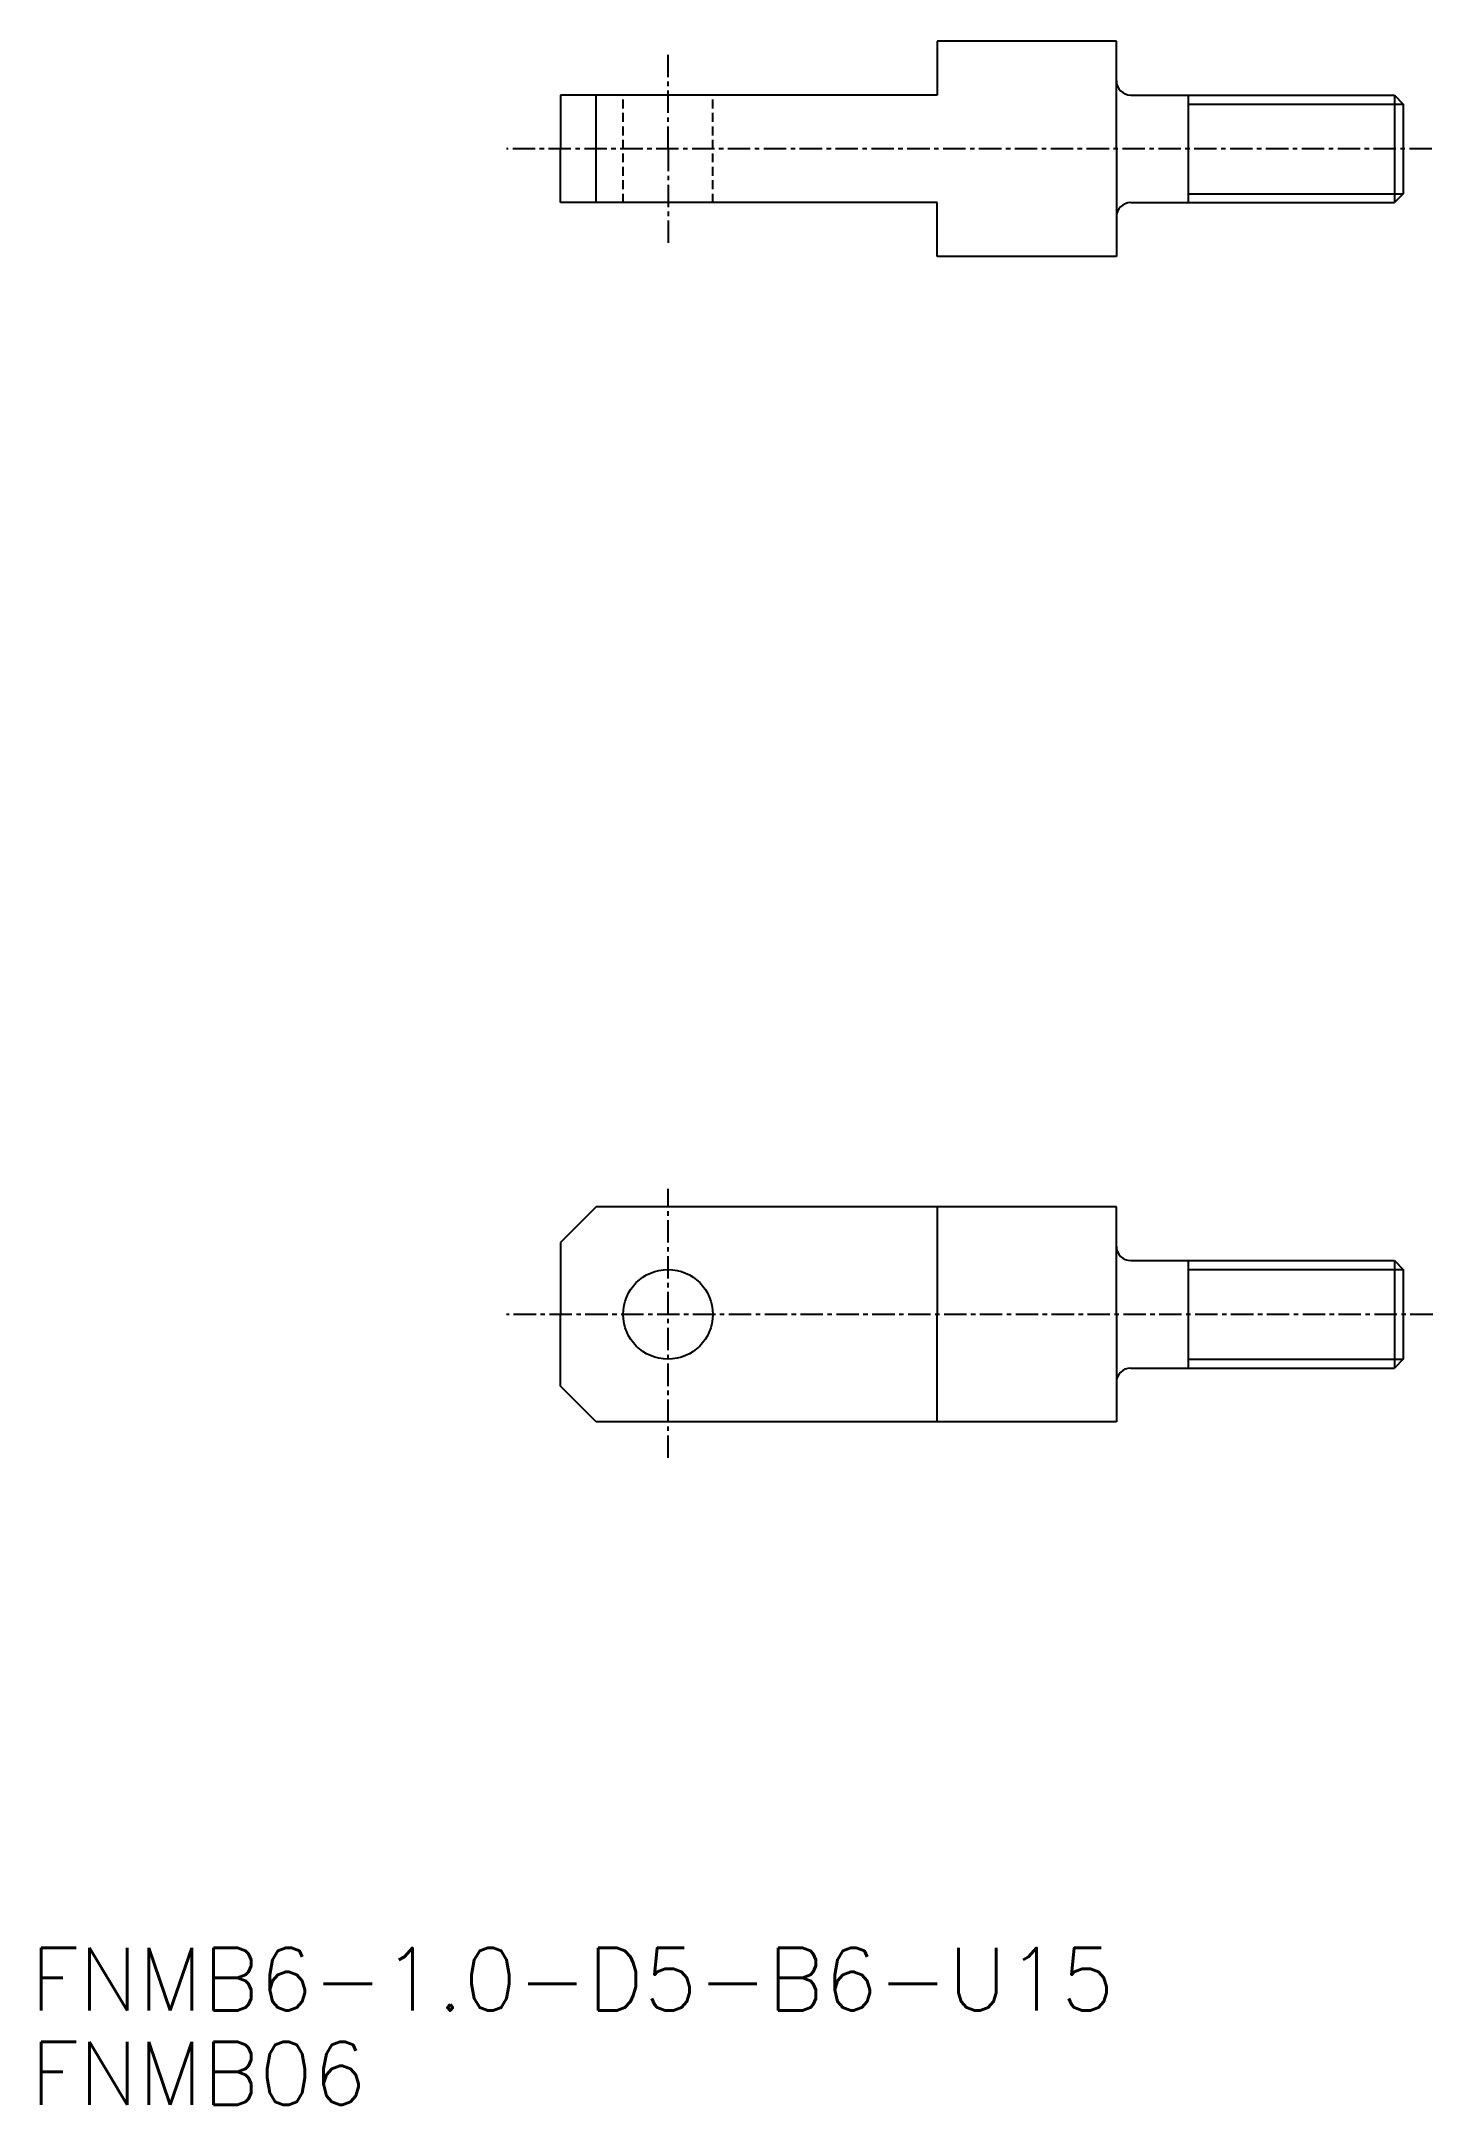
# Model space of a CAD drawing. Extents: x 1 to 79, y 1 to 116.
import ezdxf

# ---------------------------------------------------------------- set-up
doc = ezdxf.new("R2010")
doc.units = 0
doc.linetypes.add('CENTER', pattern=[2, 1.25, -0.25, 0.25, -0.25])
doc.linetypes.add('DASHED', pattern=[0.75, 0.5, -0.25])
doc.layers.get('0').update_dxf_attribs({"linetype": 'CONTINUOUS'})
doc.layers.add('CENTER', color=1, linetype='CENTER')
doc.styles.get("Standard").update_dxf_attribs({"font": 'txt.shx', "bigfont": 'extfont.shx'})

msp = doc.modelspace()

# ---------------------------------------------------------------- linework, layer by layer
at = {"color": 7, "linetype": 'CONTINUOUS'}
for p, q in [((61, 116), (51, 116)), ((51, 116), (51, 113)), ((61, 110), (61, 116)), ((51, 113), (30, 113)), ((30, 113), (30, 110)), ((32, 107), (32, 113)), ((61.8, 113), (76.5, 113)), ((76.5, 113), (76.5, 107)), ((76.5, 113), (77, 112.5)), ((77, 112.5), (77, 107.5)), ((30, 107), (30, 110)), ((61, 110), (61, 104)), ((77, 107.5), (76.5, 107)), ((51, 107), (30, 107)), ((51, 104), (51, 107)), ((61.8, 107), (76.5, 107)), ((61, 104), (51, 104)), ((32, 51), (30, 49)), ((61, 51), (32, 51)), ((51, 51), (51, 45)), ((61, 45), (61, 51)), ((30, 49), (30, 45)), ((61.8, 48), (76.5, 48)), ((76.5, 48), (76.5, 42)), ((76.5, 48), (77, 47.5)), ((77, 47.5), (77, 42.5)), ((30, 41), (30, 45)), ((51, 39), (51, 45)), ((61, 45), (61, 39)), ((61.8, 42), (76.5, 42)), ((77, 42.5), (76.5, 42)), ((32, 39), (30, 41)), ((61, 39), (32, 39))]:
    msp.add_line(p, q, dxfattribs=at)
at = {"color": 3, "linetype": 'DASHED'}
for p, q in [((33.5, 107), (33.5, 113)), ((38.5, 107), (38.5, 113))]:
    msp.add_line(p, q, dxfattribs=at)
at = {"color": 3}
for p, q in [((65, 113), (65, 107)), ((65, 112.5), (77, 112.5)), ((65, 107.5), (77, 107.5)), ((65, 48), (65, 42)), ((65, 47.5), (77, 47.5)), ((65, 42.5), (77, 42.5))]:
    msp.add_line(p, q, dxfattribs=at)
at = {"color": 7, "linetype": 'CONTINUOUS'}
msp.add_circle((36, 45), 2.5, dxfattribs=at)
for centre, start, end in [((61.8, 113.8), 180, 270), ((61.8, 106.2), 90, 180), ((61.8, 48.8), 180, 270), ((61.8, 41.2), 90, 180)]:
    msp.add_arc(centre, 0.8, start, end, dxfattribs=at)
at = {"layer": 'CENTER', "color": 1, "linetype": 'CENTER'}
for p, q in [((36, 110), (36, 115.5)), ((78.59, 110), (27, 110)), ((36, 110), (36, 104.5)), ((36, 37), (36, 52)), ((78.64, 45), (27, 45))]:
    msp.add_line(p, q, dxfattribs=at)

# ---------------------------------------------------------------- texts
at = {"color": 7, "linetype": 'CONTINUOUS'}
for s, p in [('FNMB6-1.0-D5-B6-U15', (0.45, 6.17)), ('FNMB06', (0.45, 0.92))]:
    msp.add_text(s, height=3.5, dxfattribs=at).set_placement(p)

doc.saveas('drawing.dxf')
